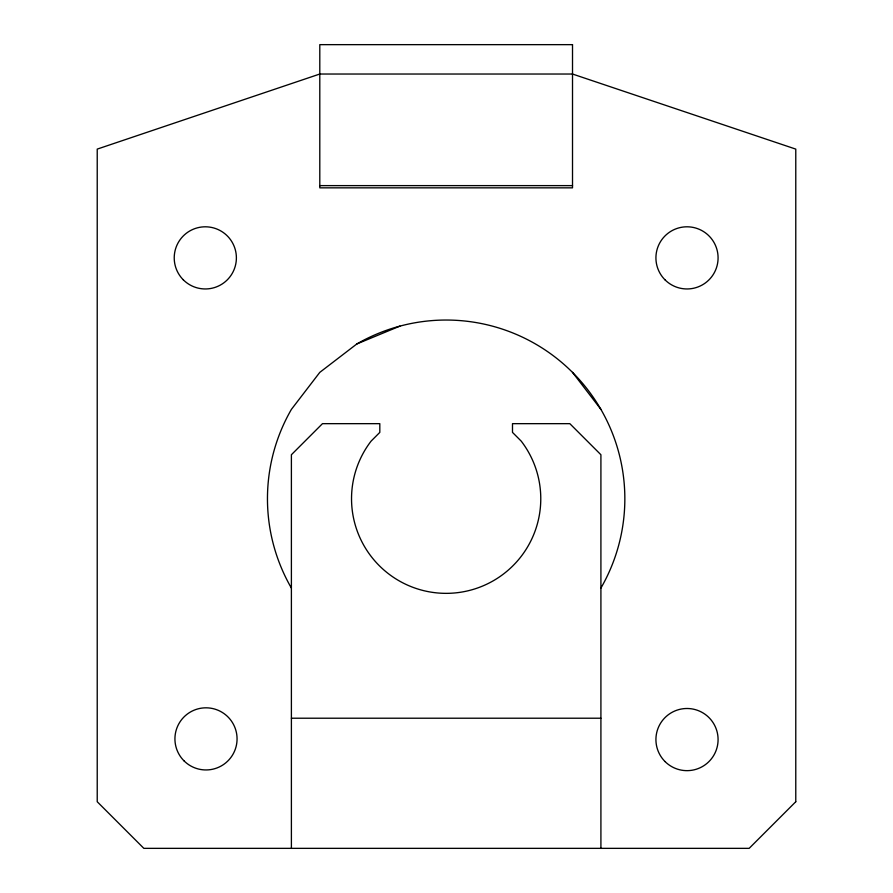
<?xml version="1.0" encoding="UTF-8"?>
<svg xmlns="http://www.w3.org/2000/svg" width="893" height="893" viewBox="0 0 893 893"><rect width="100%" height="100%" fill="white"/><g stroke="black" fill="none" stroke-linecap="round" stroke-linejoin="round"><path stroke-width="1.34" d="M399.908 326.124L356.809 343.972L319.794 372.37L291.397 409.385A178.7 178.7 0 0 0 291.397 588.074M319.794 185.621L572.513 185.621M291.397 718.218L600.911 718.218M572.513 372.37L600.911 409.385M600.911 848.35L600.911 454.738L569.834 423.662L512.493 423.662L512.493 432.391L521.222 441.131A94.625 94.625 0 0 1 510.082 568.495A94.625 94.625 0 0 1 382.226 568.495A94.625 94.625 0 0 1 371.086 441.131L379.815 432.391L379.815 423.662L322.473 423.662L291.397 454.738L291.397 848.35M356.809 343.972A178.7 178.7 0 0 1 600.911 588.074M795.775 801.735L749.16 848.35L143.84 848.35L97.225 801.735L97.225 149.109L319.794 74.03L572.513 74.03L795.775 149.109L795.775 801.735M572.513 44.65L319.794 44.65L319.794 187.843L572.513 187.843L572.513 44.65M665.028 279.855A31.076 31.076 0 0 0 717.023 265.924A31.076 31.076 0 0 0 678.959 227.86A31.076 31.076 0 0 0 665.028 279.855M665.028 761.55A31.076 31.076 0 0 0 717.023 747.62A31.076 31.076 0 0 0 678.959 709.555A31.076 31.076 0 0 0 665.028 761.55M183.333 279.855A31.076 31.076 0 0 0 235.328 265.924A31.076 31.076 0 0 0 197.264 227.86A31.076 31.076 0 0 0 183.333 279.855M184.025 760.858A31.076 31.076 0 0 0 236.009 746.928A31.076 31.076 0 0 0 197.956 708.875A31.076 31.076 0 0 0 184.025 760.858"/></g></svg>
